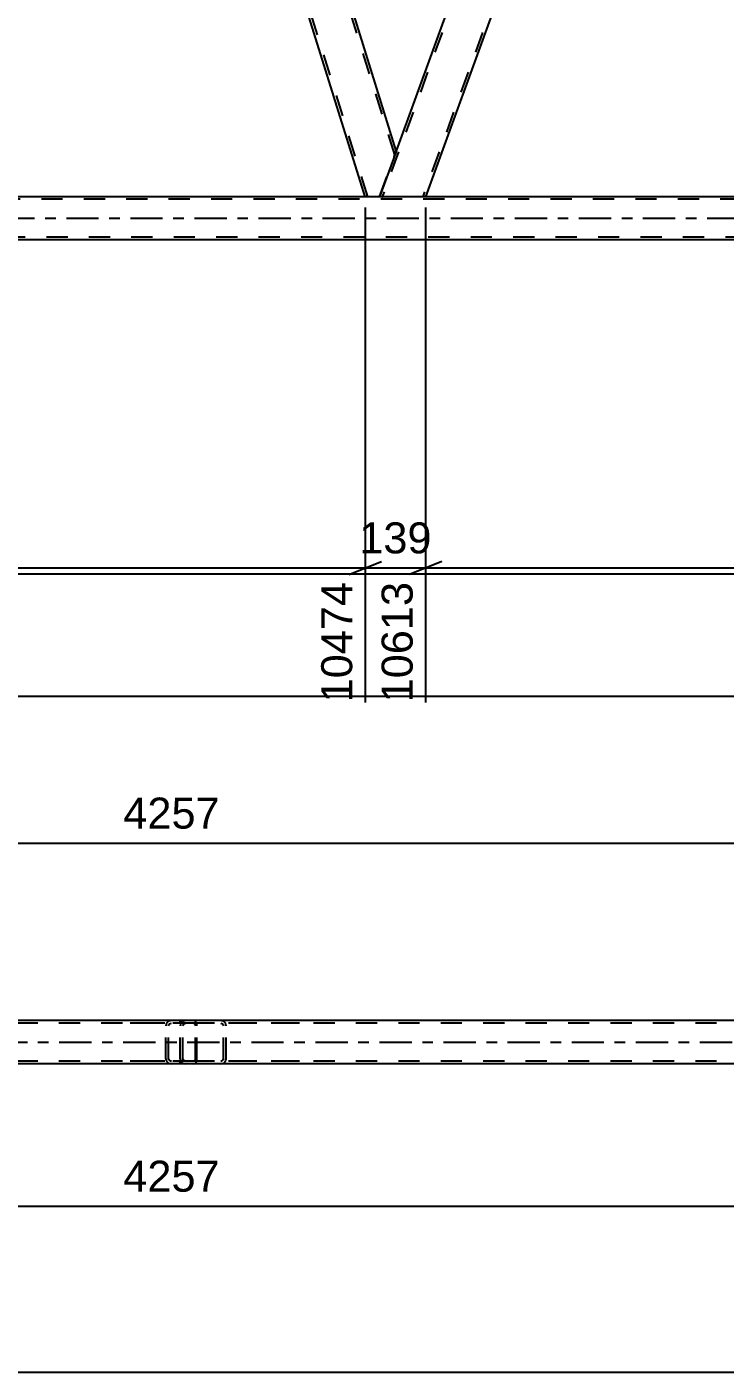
# Model space of a CAD drawing. Header units: millimetres. Extents: x 0 to 841, y 0 to 594.
# Drawn here: x 452.3 to 516.8, y 208.6 to 332.9 of the extents above; entities that cross this region are included whole.
import ezdxf

# ---------------------------------------------------------------- set-up
doc = ezdxf.new("R2010")
doc.units = ezdxf.units.MM
doc.linetypes.add('DXK_LINE_DOT2', pattern=[3.9198, 1.9599, -1.9599])
doc.linetypes.add('DXK_LINE_DOT3', pattern=[5.9187, 2.979, -0.9799, 0.9799, -0.9799])
doc.styles.add('Arial', font='ARIAL.TTF', dxfattribs={"height": 0.2})

# ---------------------------------------------------------------- blocks, each defined once
blk = doc.blocks.new('Part-318895815-3027 - 2943')
at = {"color": 7, "linetype": 'DXK_LINE_DOT2'}
for p, q in [((706.48, 316.98), (136.35, 316.99)), ((489.15, 317.22), (483.57, 317.22)), ((706.95, 313.46), (136.35, 313.47))]:
    blk.add_line(p, q, dxfattribs=at)
at = {"color": 2, "linetype": 'Continuous'}
for p, q in [((483.57, 317.22), (408.76, 317.22)), ((563.83, 317.22), (489.15, 317.22)), ((563.83, 313.22), (408.76, 313.22))]:
    blk.add_line(p, q, dxfattribs=at)
at = {"color": 7, "linetype": 'DXK_LINE_DOT3'}
blk.add_line((136.35, 315.23), (706.72, 315.22), dxfattribs=at)
blk = doc.blocks.new('Part-318895815-3116 - 2943')
at = {"color": 7, "linetype": 'DXK_LINE_DOT2'}
for p, q in [((529.55, 439.22), (485.15, 317.22)), ((533.3, 439.22), (488.89, 317.22)), ((529.55, 439.22), (529.57, 439.22)), ((533.55, 439.22), (532, 434.97)), ((484.89, 317.22), (486.44, 321.47)), ((485.15, 317.22), (485.17, 317.22))]:
    blk.add_line(p, q, dxfattribs=at)
at = {"color": 2, "linetype": 'Continuous'}
for p, q in [((529.29, 439.22), (486.44, 321.47)), ((533.55, 439.22), (529.29, 439.22)), ((532, 434.97), (489.15, 317.22)), ((489.11, 317.22), (484.89, 317.22)), ((489.15, 317.22), (489.11, 317.22))]:
    blk.add_line(p, q, dxfattribs=at)
blk = doc.blocks.new('Part-318895815-3223 - 2943')
at = {"color": 2, "linetype": 'Continuous'}
for p, q in [((448.42, 439.22), (446.87, 434.97)), ((449.74, 439.22), (448.42, 439.22)), ((486.44, 321.47), (449.74, 439.22)), ((483.57, 317.22), (446.87, 434.97)), ((486.17, 320.73), (484.89, 317.22)), ((486.44, 321.47), (486.17, 320.73)), ((484.89, 317.22), (483.57, 317.22))]:
    blk.add_line(p, q, dxfattribs=at)
at = {"color": 7, "linetype": 'DXK_LINE_DOT2'}
for p, q in [((486.3, 321.1), (449.48, 439.22)), ((483.82, 317.22), (447.01, 435.35)), ((486.42, 321.42), (486.17, 320.73))]:
    blk.add_line(p, q, dxfattribs=at)
blk = doc.blocks.new('Part-318895815-4556 - 4507')
at = {"color": 7, "linetype": 'DXK_LINE_DOT2'}
for p, q in [((467.75, 241.09), (459.42, 241.09)), ((467.75, 240.85), (459.42, 240.85)), ((465.19, 240.79), (465.15, 240.61)), ((465.15, 237.57), (465.15, 240.61)), ((465.4, 240.61), (465.42, 240.7)), ((465.4, 237.57), (465.4, 240.61)), ((465.42, 240.7), (465.48, 240.78)), ((465.66, 241.09), (465.46, 241.05)), ((465.48, 240.78), (465.56, 240.83)), ((465.56, 240.83), (465.66, 240.85)), ((466.47, 240.85), (466.47, 241.09)), ((467.85, 241.05), (467.75, 241.09)), ((467.75, 240.85), (467.8, 240.83)), ((467.8, 240.83), (467.84, 240.78)), ((467.84, 240.78), (467.87, 240.7)), ((467.94, 240.95), (467.85, 241.05)), ((467.87, 240.7), (467.88, 240.61)), ((467.88, 237.57), (467.88, 240.61)), ((468, 240.79), (467.94, 240.95)), ((468.02, 240.61), (468, 240.79)), ((468.02, 237.57), (468.02, 240.61)), ((465.15, 237.57), (465.19, 237.39)), ((465.42, 237.48), (465.4, 237.57)), ((465.48, 237.4), (465.42, 237.48)), ((467.87, 237.48), (467.84, 237.4)), ((467.88, 237.57), (467.87, 237.48)), ((468, 237.39), (468.02, 237.57)), ((467.75, 237.33), (459.42, 237.33)), ((467.75, 237.09), (459.42, 237.09)), ((465.46, 237.13), (465.66, 237.09)), ((465.56, 237.35), (465.48, 237.4)), ((465.66, 237.33), (465.56, 237.35)), ((466.47, 237.09), (466.47, 237.33)), ((467.8, 237.35), (467.75, 237.33)), ((467.75, 237.09), (467.85, 237.13)), ((467.84, 237.4), (467.8, 237.35)), ((467.85, 237.13), (467.94, 237.23)), ((467.94, 237.23), (468, 237.39))]:
    blk.add_line(p, q, dxfattribs=at)
for centre, start, end in [((465.64, 240.6), 111.1941, 156.1506), ((465.64, 237.59), 203.8494, 248.8059)]:
    blk.add_arc(centre, 0.492, start, end, dxfattribs=at)
blk = doc.blocks.new('Part-318895815-4676 - 4507')
at = {"color": 7, "linetype": 'DXK_LINE_DOT2'}
for p, q in [((688.5, 240.85), (117.93, 240.85)), ((688.5, 237.33), (117.93, 237.33))]:
    blk.add_line(p, q, dxfattribs=at)
at = {"color": 2, "linetype": 'Continuous'}
for p, q in [((550.01, 241.09), (385.74, 241.09)), ((550.01, 237.09), (117.93, 237.09))]:
    blk.add_line(p, q, dxfattribs=at)
at = {"color": 7, "linetype": 'DXK_LINE_DOT3'}
blk.add_line((117.93, 239.09), (688.3, 239.09), dxfattribs=at)
blk = doc.blocks.new('Part-318895815-4777 - 4507')
at = {"color": 7, "linetype": 'DXK_LINE_DOT2'}
for p, q in [((466.51, 240.79), (466.47, 240.61)), ((466.47, 237.57), (466.47, 240.61)), ((466.73, 240.61), (466.75, 240.7)), ((466.73, 237.57), (466.73, 240.61)), ((466.75, 240.7), (466.8, 240.78)), ((466.98, 241.09), (466.79, 241.05)), ((466.8, 240.78), (466.88, 240.83)), ((466.88, 240.83), (466.98, 240.85)), ((477.49, 241.09), (466.98, 241.09)), ((477.49, 240.85), (466.98, 240.85)), ((470.41, 241.05), (470.22, 241.09)), ((470.22, 240.85), (470.31, 240.83)), ((470.31, 240.83), (470.4, 240.78)), ((470.4, 240.78), (470.45, 240.7)), ((470.45, 240.7), (470.47, 240.61)), ((470.47, 237.57), (470.47, 240.61)), ((470.73, 240.61), (470.69, 240.79)), ((470.73, 237.57), (470.73, 240.61)), ((466.47, 237.57), (466.51, 237.39)), ((466.75, 237.48), (466.73, 237.57)), ((466.8, 237.4), (466.75, 237.48)), ((470.45, 237.48), (470.4, 237.4)), ((470.47, 237.57), (470.45, 237.48)), ((470.69, 237.39), (470.73, 237.57)), ((466.79, 237.13), (466.98, 237.09)), ((466.88, 237.35), (466.8, 237.4)), ((466.98, 237.33), (466.88, 237.35)), ((477.49, 237.33), (466.98, 237.33)), ((477.49, 237.09), (466.98, 237.09)), ((470.31, 237.35), (470.22, 237.33)), ((470.22, 237.09), (470.41, 237.13)), ((470.4, 237.4), (470.31, 237.35))]:
    blk.add_line(p, q, dxfattribs=at)
for centre, start, end in [((466.96, 240.59), 110.7583, 155.6801), ((470.24, 240.59), 24.3199, 69.2417), ((466.96, 237.59), 204.3199, 249.2417), ((470.24, 237.59), 290.7583, 335.6801)]:
    blk.add_arc(centre, 0.496, start, end, dxfattribs=at)
blk = doc.blocks.new('StraightDimension-318895815-22669 - 2943')
at = {"color": 7, "linetype": 'Continuous'}
for p, q in [((483.57, 316.22), (483.57, 270.49)), ((489.15, 316.22), (489.15, 270.49)), ((482.07, 282.31), (485.07, 283.51)), ((490.65, 283.51), (487.65, 282.31)), ((483.57, 282.91), (489.15, 282.91))]:
    blk.add_line(p, q, dxfattribs=at)
at = {"color": 0}
blk.add_wipeout([(490.3, 283.66), (490.3, 287.86), (482.42, 287.86), (482.42, 283.66)], dxfattribs=at)
at = {"color": 0, "linetype": 'Continuous'}
blk.add_wipeout([(488.55, 282.21), (484.35, 282.21), (484.35, 269.89), (488.55, 269.89)], dxfattribs=at)
at = {"color": 3, "style": 'Arial'}
blk.add_text('139', height=2.865, dxfattribs=at).set_placement((483.02, 284.26))
at = {"color": 3, "linetype": 'Continuous', "style": 'Arial'}
blk.add_text('10613', height=2.865, rotation=90.0002, dxfattribs=at).set_placement((487.95, 270.49))
blk = doc.blocks.new('StraightDimension-318895815-4383 - 2943')
at = {"color": 7, "linetype": 'Continuous'}
blk.add_line((108.67, 282.36), (759.88, 282.36), dxfattribs=at)
blk = doc.blocks.new('StraightDimension-318895815-22670 - 2943')
at = {"color": 7, "linetype": 'Continuous'}
for p, q in [((404.01, 316.22), (404.01, 272.71)), ((483.57, 316.22), (483.57, 270.49)), ((405.51, 283.51), (402.51, 282.31)), ((482.07, 282.31), (485.07, 283.51)), ((404.01, 282.91), (483.57, 282.91))]:
    blk.add_line(p, q, dxfattribs=at)
at = {"color": 0}
blk.add_wipeout([(448.84, 283.66), (448.84, 287.86), (438.75, 287.86), (438.75, 283.66)], dxfattribs=at)
at = {"color": 3, "style": 'Arial'}
blk.add_text('1989', height=2.865, dxfattribs=at).set_placement((439.35, 284.26))
at = {"color": 0, "linetype": 'Continuous'}
blk.add_wipeout([(482.97, 282.21), (478.77, 282.21), (478.77, 269.89), (482.97, 269.89)], dxfattribs=at)
at = {"color": 3, "linetype": 'Continuous', "style": 'Arial'}
blk.add_text('10474', height=2.865, rotation=90.0002, dxfattribs=at).set_placement((482.37, 270.49))
blk = doc.blocks.new('StraightDimension-318895815-22668 - 2943')
at = {"color": 7, "linetype": 'Continuous'}
for p, q in [((489.15, 316.22), (489.15, 270.49)), ((568.71, 316.22), (568.71, 270.49)), ((490.65, 283.51), (487.65, 282.31)), ((567.21, 282.31), (570.21, 283.51)), ((489.15, 282.91), (568.71, 282.91))]:
    blk.add_line(p, q, dxfattribs=at)
at = {"color": 0}
blk.add_wipeout([(533.97, 283.66), (533.97, 287.86), (523.88, 287.86), (523.88, 283.66)], dxfattribs=at)
at = {"color": 3, "style": 'Arial'}
blk.add_text('1989', height=2.865, dxfattribs=at).set_placement((524.48, 284.26))
at = {"color": 0, "linetype": 'Continuous'}
blk.add_wipeout([(568.11, 282.21), (563.91, 282.21), (563.91, 269.89), (568.11, 269.89)], dxfattribs=at)
at = {"color": 3, "linetype": 'Continuous', "style": 'Arial'}
blk.add_text('12602', height=2.865, rotation=90.0002, dxfattribs=at).set_placement((567.51, 270.49))
blk = doc.blocks.new('StraightDimension-318895815-4789 - 4507')
at = {"color": 7, "linetype": 'Continuous'}
blk.add_line((108.67, 208.61), (689.78, 208.61), dxfattribs=at)
blk = doc.blocks.new('StraightDimension-318895815-4811 - 4507')
at = {"color": 7, "linetype": 'Continuous'}
blk.add_line((380.54, 223.93), (550.81, 223.93), dxfattribs=at)
at = {"color": 0}
blk.add_wipeout([(470.72, 224.68), (470.72, 228.88), (460.62, 228.88), (460.62, 224.68)], dxfattribs=at)
at = {"color": 3, "style": 'Arial'}
blk.add_text('4257', height=2.865, dxfattribs=at).set_placement((461.22, 225.28))
blk = doc.blocks.new('StraightDimension-318895815-4867 - 4507')
at = {"color": 7, "linetype": 'Continuous'}
blk.add_line((380.54, 257.48), (550.81, 257.48), dxfattribs=at)
at = {"color": 0}
blk.add_wipeout([(470.72, 258.23), (470.72, 262.43), (460.62, 262.43), (460.62, 258.23)], dxfattribs=at)
at = {"color": 3, "style": 'Arial'}
blk.add_text('4257', height=2.865, dxfattribs=at).set_placement((461.22, 258.83))
blk = doc.blocks.new('StraightDimension-318895815-12005 - 4507')
at = {"color": 7, "linetype": 'Continuous'}
blk.add_line((109.31, 271.06), (689.14, 271.06), dxfattribs=at)

msp = doc.modelspace()

# ---------------------------------------------------------------- block references
for name in ['Part-318895815-3223 - 2943', 'Part-318895815-3116 - 2943', 'Part-318895815-3027 - 2943', 'Part-318895815-4676 - 4507', 'Part-318895815-4556 - 4507', 'Part-318895815-4777 - 4507', 'StraightDimension-318895815-4789 - 4507']:
    msp.add_blockref(name, (0, 0))

# ---------------------------------------------------------------- next in the draw order: block references
for name in ['StraightDimension-318895815-22669 - 2943', 'StraightDimension-318895815-4811 - 4507']:
    msp.add_blockref(name, (0, 0))

# ---------------------------------------------------------------- next in the draw order: block references
msp.add_blockref('StraightDimension-318895815-4383 - 2943', (0, 0))

# ---------------------------------------------------------------- next in the draw order: block references
for name in ['StraightDimension-318895815-22670 - 2943', 'StraightDimension-318895815-22668 - 2943']:
    msp.add_blockref(name, (0, 0))

# ---------------------------------------------------------------- next in the draw order: block references
msp.add_blockref('StraightDimension-318895815-4867 - 4507', (0, 0))

# ---------------------------------------------------------------- next in the draw order: block references
msp.add_blockref('StraightDimension-318895815-12005 - 4507', (0, 0))

doc.saveas('drawing.dxf')
